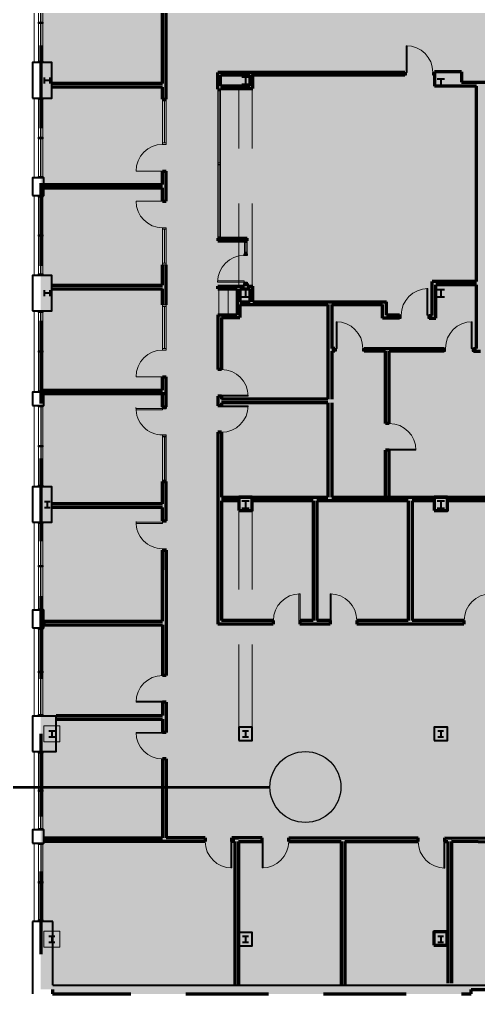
# Model space of a CAD drawing. Header units: inches. Extents: x -2124 to 6036, y -4479 to 801.
# Drawn here: x -30 to 591, y -2384 to -1068 of the extents above; entities that cross this region are included whole.
import ezdxf

# ---------------------------------------------------------------- set-up
doc = ezdxf.new("R2010")
doc.units = ezdxf.units.IN
doc.header["$MEASUREMENT"] = 0
doc.linetypes.add('DGN Style 2', pattern=[186.341636, 111.804981, -74.536654])
for name, color, linetype, lineweight in [('A-ANNO-NOTE', 4, 'Continuous', 30), ('a-bp-02N-_-03S - A-COLS', 2, 'Continuous', 70), ('a-bp-02N-_-03S - A-FLOR-LEVL', 30, 'Continuous', 13), ('a-bp-02N-_-03S - A-GLAZ', 2, 'Continuous', 0), ('a-bp-02N-_-03S - A-WALL-FULL', 6, 'Continuous', 70), ('a-fp-02N-_-03S - A-DOOR', 1, 'Continuous', 13), ('a-fp-02N-_-03S - A-FLOR-WDWK', 7, 'Continuous', 13), ('a-fp-02N-_-03S - A-GLAZ', 2, 'Continuous', 13), ('a-fp-02N-_-03S - A-WALL-FULL', 6, 'Continuous', 70)]:
    doc.layers.add(name, color=color, linetype=linetype, lineweight=lineweight)
doc.layers.add('A-AREA-TENANT 6', color=7, linetype='DGN Style 2', lineweight=80, true_color=0xb3ecff)
doc.layers.add('A-AREA-UNKNOWN', color=7, linetype='DGN Style 2', lineweight=80, true_color=0xff6b6e)

# ---------------------------------------------------------------- blocks, each defined once
blk = doc.blocks.new('COLUMN_1')
at = {"layer": 'a-bp-02N-_-03S - A-COLS', "linetype": 'Continuous', "lineweight": 40}
for p, q in [((-5, 5), (5, 5)), ((0, 5), (0, -5)), ((-5, -5), (5, -5))]:
    blk.add_line(p, q, dxfattribs=at)
blk = doc.blocks.new('W8_1')
at = {"layer": 'a-bp-02N-_-03S - A-COLS', "linetype": 'Continuous', "lineweight": 40}
for p, q in [((-4, 4), (4, 4)), ((0, -4), (0, 4)), ((-4, -4), (4, -4))]:
    blk.add_line(p, q, dxfattribs=at)
blk = doc.blocks.new('COLCOV_1')
at = {"layer": 'a-fp-02N-_-03S - A-WALL-FULL', "linetype": 'Continuous', "lineweight": 40, "flags": 128}
blk.add_lwpolyline([(-9, -9), (9, -9), (9, 9), (-9, 9), (-9, -9)], close=True, dxfattribs=at)

msp = doc.modelspace()

# ---------------------------------------------------------------- hatches: boundary and pattern name
at = {"layer": 'A-ANNO-NOTE'}
h = msp.add_hatch(color=251, dxfattribs=at)
edge = h.paths.add_edge_path()
edge.add_arc((357, -2106.9), 48, 0, 360)
at = {"layer": 'A-AREA-TENANT 6'}
msp.add_hatch(color=256, dxfattribs=at).paths.add_polyline_path([(1430.2, -2386.9), (1587.1, -2386.9), (1587.1, -2306.6), (1592.1, -2306.6), (1592.1, -1732.9), (1610, -1732.9), (1610, -1273.8), (2117.7, -1273.8), (2117.7, -677.1), (1161.9, -677.1), (1161.9, -978.9), (1080, -978.9), (1080, -1064.4), (960.2, -1064.4), (960.2, -989.9), (797.4, -989.9), (797.4, -594.1), (998, -594.1), (998, -581.9), (954.9, -581.9), (954.9, -343.6), (1074.9, -343.6), (1074.9, 4.9), (1062, 4.9), (1062, -58.1), (1010.8, -113.5), (865.2, -113.6), (805, -48.3), (805, -3.4), (-1, -3.4), (-1, -2380.8), (811.6, -1726.4), (812.9, -1607.6), (954.9, -1608.5), (954.9, -1726.4), (811.6, -1726.4), (-1, -2380.8), (15, -2380.8), (15, -2386.9), (581, -2386.9), (581, -2381.1), (835, -2381.1), (835, -2263.9), (1067, -2263.9), (1067, -2381.1), (1430.2, -2381)])

# ---------------------------------------------------------------- linework, layer by layer
at = {"layer": 'A-ANNO-NOTE', "lineweight": 53}
msp.add_line((-261.4, -2106.9), (309, -2106.9), dxfattribs=at)
at = {"layer": 'A-ANNO-NOTE'}
msp.add_circle((357, -2106.9), 48, dxfattribs=at)
at = {"layer": 'A-AREA-UNKNOWN', "color": 1, "true_color": 0xff1216, "flags": 128}
msp.add_lwpolyline([(15, -2380.8), (15, -2386.9), (581, -2386.9), (581, -2381.1), (835, -2381.1), (1067, -2381.1), (1430.2, -2381), (1430.2, -2386.9), (1587.1, -2386.9), (1587.1, -2306.6), (1592.1, -2306.6), (1592.1, -1828.3), (1592.1, -1732.9), (1610, -1732.9), (1610, -1273.8), (2405.8, -1273.8), (2405.8, -1283.2), (2613.1, -1283.2), (2613.1, -1289), (2775.9, -1289), (2775.9, -776), (2775.9, -704), (2644.2, -704), (2644.2, -263.5), (2774.8, -263.5), (2775.6, -58.3), (2739.6, -58.3), (2739.6, -30.1), (2339.7, -30.1), (2339.7, 6.7), (1578, 6.7), (1578, 5.6), (1062, 4.9), (1062, -58.1), (1045.2, -76.2), (1010.8, -113.5), (865.2, -113.6), (805, -48.3), (805, -3.4), (-1, -3.4), (-1, -2380.8), (15, -2380.8)], close=True, dxfattribs=at)
at = {"layer": 'a-bp-02N-_-03S - A-COLS', "linetype": 'DGN Style 2', "lineweight": 0, "flags": 128}
for points in [[(3, -2023.9), (3, -2045.9), (25, -2045.9), (25, -2023.9), (3, -2023.9)], [(3, -2301.9), (3, -2323.9), (25, -2323.9), (25, -2301.9), (3, -2301.9)]]:
    msp.add_lwpolyline(points, close=True, dxfattribs=at)
at = {"layer": 'a-bp-02N-_-03S - A-FLOR-LEVL', "linetype": 'Continuous'}
for p, q in [((-10, -1126.4), (-10, -1018.4)), ((-10, -1282.4), (-10, -1174.4)), ((-10, -1414.4), (-10, -1306.4)), ((-10, -1572.4), (-10, -1462.4)), ((-10, -1590.4), (-10, -1700.4)), ((-10, -1867.6), (-10, -1748.4)), ((-10, -2010.9), (-10, -1891.6)), ((-10, -2164.9), (-10, -2058.9)), ((-10, -2182.9), (-10, -2288.9))]:
    msp.add_line(p, q, dxfattribs=at)
at = {"layer": 'a-bp-02N-_-03S - A-GLAZ', "linetype": 'Continuous', "lineweight": 0}
for p, q in [((-4, -1126.4), (-4, -1018.4)), ((2, -1126.4), (2, -1018.4)), ((-4, -1071.4), (2, -1071.4)), ((-4, -1073.4), (2, -1073.4)), ((2, -1124.4), (-4, -1124.4)), ((-4, -1282.4), (-4, -1174.4)), ((2, -1176.4), (-4, -1176.4)), ((2, -1282.4), (2, -1174.4)), ((-4, -1227.4), (2, -1227.4)), ((-4, -1229.4), (2, -1229.4)), ((2, -1280.4), (-4, -1280.4)), ((-4, -1414.4), (-4, -1306.4)), ((2, -1308.4), (-4, -1308.4)), ((2, -1414.4), (2, -1306.4)), ((-4, -1359.4), (2, -1359.4)), ((-4, -1361.4), (2, -1361.4)), ((2, -1412.4), (-4, -1412.4)), ((-4, -1572.4), (-4, -1462.4)), ((2, -1464.4), (-4, -1464.4)), ((2, -1572.4), (2, -1462.4)), ((-4, -1516.4), (2, -1516.4)), ((-4, -1518.4), (2, -1518.4)), ((2, -1570.4), (-4, -1570.4)), ((-4, -1590.4), (-4, -1700.4)), ((2, -1590.4), (2, -1700.4)), ((2, -1592.4), (-4, -1592.4)), ((-4, -1644.4), (2, -1644.4)), ((-4, -1646.4), (2, -1646.4)), ((2, -1698.4), (-4, -1698.4)), ((-4, -1867.6), (-4, -1748.4)), ((2, -1867.6), (2, -1748.4)), ((2, -1750.4), (-4, -1750.4)), ((-4, -1807), (2, -1807)), ((-4, -1809), (2, -1809)), ((2, -1865.6), (-4, -1865.6)), ((-4, -2010.9), (-4, -1891.6)), ((2, -1893.6), (-4, -1893.6)), ((2, -2010.9), (2, -1891.6)), ((-4, -1950.3), (2, -1950.3)), ((-4, -1952.3), (2, -1952.3)), ((2, -2008.9), (-4, -2008.9)), ((-4, -2164.9), (-4, -2058.9)), ((2, -2060.9), (-4, -2060.9)), ((2, -2164.9), (2, -2058.9)), ((-4, -2110.9), (2, -2110.9)), ((-4, -2112.9), (2, -2112.9)), ((2, -2162.9), (-4, -2162.9)), ((-4, -2182.9), (-4, -2288.9)), ((2, -2182.9), (2, -2288.9)), ((2, -2184.9), (-4, -2184.9)), ((-4, -2234.9), (2, -2234.9)), ((-4, -2236.9), (2, -2236.9))]:
    msp.add_line(p, q, dxfattribs=at)
at = {"layer": 'a-bp-02N-_-03S - A-GLAZ', "linetype": 'Continuous', "lineweight": 30}
for p, q in [((-1, -1071.4), (-1, -1020.4)), ((-1, -1124.4), (-1, -1073.4)), ((-1, -1227.4), (-1, -1176.4)), ((-1, -1280.4), (-1, -1229.4)), ((-1, -1359.4), (-1, -1308.4)), ((-1, -1412.4), (-1, -1361.4)), ((-1, -1516.4), (-1, -1464.4)), ((-1, -1570.4), (-1, -1518.4)), ((-1, -1592.4), (-1, -1644.4)), ((-1, -1646.4), (-1, -1698.4)), ((-1, -1807), (-1, -1750.4)), ((-1, -1865.6), (-1, -1809)), ((-1, -1950.3), (-1, -1893.6)), ((-1, -2008.9), (-1, -1952.3)), ((-1, -2110.9), (-1, -2060.9)), ((-1, -2162.9), (-1, -2112.9)), ((-1, -2184.9), (-1, -2234.9)), ((-1, -2236.9), (-1, -2286.9))]:
    msp.add_line(p, q, dxfattribs=at)
at = {"layer": 'a-bp-02N-_-03S - A-GLAZ', "lineweight": 30}
msp.add_line((2, -2286.9), (-4, -2286.9), dxfattribs=at)
at = {"layer": 'a-bp-02N-_-03S - A-GLAZ', "lineweight": 30, "flags": 128}
for points in [[(-4, -1071.4), (2, -1071.4), (2, -1073.4), (-4, -1073.4), (-4, -1071.4)], [(-4, -1124.4), (2, -1124.4), (2, -1126.4), (-4, -1126.4), (-4, -1124.4)], [(-4, -1174.4), (2, -1174.4), (2, -1176.4), (-4, -1176.4), (-4, -1174.4)], [(-4, -1227.4), (2, -1227.4), (2, -1229.4), (-4, -1229.4), (-4, -1227.4)], [(-4, -1280.4), (2, -1280.4), (2, -1282.4), (-4, -1282.4), (-4, -1280.4)], [(-4, -1306.4), (2, -1306.4), (2, -1308.4), (-4, -1308.4), (-4, -1306.4)], [(-4, -1359.4), (2, -1359.4), (2, -1361.4), (-4, -1361.4), (-4, -1359.4)], [(-4, -1412.4), (2, -1412.4), (2, -1414.4), (-4, -1414.4), (-4, -1412.4)], [(-4, -1462.4), (2, -1462.4), (2, -1464.4), (-4, -1464.4), (-4, -1462.4)], [(-4, -1516.4), (2, -1516.4), (2, -1518.4), (-4, -1518.4), (-4, -1516.4)], [(-4, -1570.4), (2, -1570.4), (2, -1572.4), (-4, -1572.4), (-4, -1570.4)], [(-4, -1590.4), (2, -1590.4), (2, -1592.4), (-4, -1592.4), (-4, -1590.4)], [(-4, -1644.4), (2, -1644.4), (2, -1646.4), (-4, -1646.4), (-4, -1644.4)], [(-4, -1698.4), (2, -1698.4), (2, -1700.4), (-4, -1700.4), (-4, -1698.4)], [(-4, -1748.4), (2, -1748.4), (2, -1750.4), (-4, -1750.4), (-4, -1748.4)], [(-4, -1807), (2, -1807), (2, -1809), (-4, -1809), (-4, -1807)], [(-4, -1865.6), (2, -1865.6), (2, -1867.6), (-4, -1867.6), (-4, -1865.6)], [(-4, -1891.6), (2, -1891.6), (2, -1893.6), (-4, -1893.6), (-4, -1891.6)], [(-4, -1950.3), (2, -1950.3), (2, -1952.3), (-4, -1952.3), (-4, -1950.3)], [(-4, -2008.9), (2, -2008.9), (2, -2010.9), (-4, -2010.9), (-4, -2008.9)], [(-4, -2058.9), (2, -2058.9), (2, -2060.9), (-4, -2060.9), (-4, -2058.9)], [(-4, -2110.9), (2, -2110.9), (2, -2112.9), (-4, -2112.9), (-4, -2110.9)], [(-4, -2162.9), (2, -2162.9), (2, -2164.9), (-4, -2164.9), (-4, -2162.9)], [(-4, -2182.9), (2, -2182.9), (2, -2184.9), (-4, -2184.9), (-4, -2182.9)], [(-4, -2234.9), (2, -2234.9), (2, -2236.9), (-4, -2236.9), (-4, -2234.9)], [(-4, -2286.9), (2, -2286.9), (2, -2288.9), (-4, -2288.9), (-4, -2286.9)]]:
    msp.add_lwpolyline(points, close=True, dxfattribs=at)
at = {"layer": 'a-bp-02N-_-03S - A-WALL-FULL', "linetype": 'DGN Style 2', "lineweight": 13}
for p, q in [((267, -1428.9), (267, -1161.4)), ((285, -1428.9), (285, -1161.4)), ((267, -2025.9), (267, -1733.4)), ((285, -2025.9), (285, -1733.4))]:
    msp.add_line(p, q, dxfattribs=at)
at = {"layer": 'a-bp-02N-_-03S - A-WALL-FULL', "linetype": 'Continuous', "lineweight": 40}
for p, q in [((-12, -2288.9), (-12, -2386.9)), ((15.5, -2288.9), (-12, -2288.9)), ((15.5, -2374.9), (15.5, -2288.9))]:
    msp.add_line(p, q, dxfattribs=at)
at = {"layer": 'a-bp-02N-_-03S - A-WALL-FULL', "linetype": 'Continuous', "lineweight": 40, "flags": 128}
for points in [[(-12, -1174.4), (14, -1174.4), (14, -1126.4), (-12, -1126.4), (-12, -1174.4)], [(-12, -1306.4), (3, -1306.4), (3, -1282.4), (-12, -1282.4), (-12, -1306.4)], [(-12, -1462.4), (14, -1462.4), (14, -1414.4), (-12, -1414.4), (-12, -1462.4)], [(-12, -1590.4), (3, -1590.4), (3, -1572.4), (-12, -1572.4), (-12, -1590.4)], [(-12, -1748.4), (14, -1748.4), (14, -1700.4), (-12, -1700.4), (-12, -1748.4)], [(-12, -1891.6), (3, -1891.6), (3, -1867.6), (-12, -1867.6), (-12, -1891.6)], [(-12, -2058.9), (20.1, -2058.9), (20.1, -2010.9), (-12, -2010.9), (-12, -2058.9)], [(-12, -2182.9), (3, -2182.9), (3, -2164.9), (-12, -2164.9), (-12, -2182.9)]]:
    msp.add_lwpolyline(points, close=True, dxfattribs=at)
msp.add_lwpolyline([(15.5, -2374.9), (1578, -2374.9), (1578, -2344.4)], dxfattribs=at)
at = {"layer": 'a-fp-02N-_-03S - A-DOOR'}
for p, q in [((493.4, -1139.5), (493.4, -1103.5)), ((493.4, -1103.5), (494.7, -1103.5)), ((494.7, -1103.5), (494.7, -1139.5)), ((494.7, -1139.5), (493.4, -1139.5)), ((163.9, -1273.1), (127.9, -1273.1)), ((163.9, -1313.9), (127.9, -1313.9)), ((163.9, -1551.5), (127.9, -1551.5)), ((163.8, -1594.4), (127.8, -1594.4)), ((163.8, -1596.2), (127.8, -1596.2)), ((163.8, -1594.4), (163.8, -1596.2)), ((163.9, -1748.4), (127.9, -1748.4)), ((127.9, -1748.4), (127.9, -1750.2)), ((163.9, -1748.4), (163.9, -1746.4)), ((163.9, -1748.4), (168.9, -1748.4)), ((163.9, -1748.4), (163.9, -1750.2)), ((168.9, -1746.4), (168.9, -1748.4)), ((163.9, -1750.2), (127.9, -1750.2)), ((163.9, -1784.4), (168.9, -1784.4)), ((163.9, -1786.4), (163.9, -1784.4)), ((168.9, -1786.4), (168.9, -1784.4))]:
    msp.add_line(p, q, dxfattribs=at)
at = {"layer": 'a-fp-02N-_-03S - A-DOOR', "flags": 128}
for points in [[(274.3, -1421.9), (274.3, -1423.3), (238.3, -1423.3), (238.3, -1421.9), (274.3, -1421.9)], [(521.1, -1468.3), (522.5, -1468.3), (522.5, -1432.3), (521.1, -1432.3), (521.1, -1468.3)], [(400, -1513.1), (398.6, -1513.1), (398.6, -1477.1), (400, -1477.1), (400, -1513.1)], [(581.1, -1513.1), (582.5, -1513.1), (582.5, -1477.1), (581.1, -1477.1), (581.1, -1513.1)], [(243.5, -1576.3), (243.5, -1577.7), (279.5, -1577.7), (279.5, -1576.3), (243.5, -1576.3)], [(243.5, -1592.1), (243.5, -1590.7), (279.5, -1590.7), (279.5, -1592.1), (243.5, -1592.1)], [(470.5, -1649.5), (470.5, -1650.9), (506.5, -1650.9), (506.5, -1649.5), (470.5, -1649.5)], [(348.3, -1881.5), (349.7, -1881.5), (349.7, -1845.5), (348.3, -1845.5), (348.3, -1881.5)], [(391.9, -1881.5), (390.6, -1881.5), (390.6, -1845.5), (391.9, -1845.5), (391.9, -1881.5)], [(163.9, -1990.6), (163.9, -1992), (127.9, -1992), (127.9, -1990.6), (163.9, -1990.6)], [(163.9, -2034.2), (163.9, -2032.9), (127.9, -2032.9), (127.9, -2034.2), (163.9, -2034.2)], [(256.2, -2180.5), (257.5, -2180.5), (257.5, -2216.5), (256.2, -2216.5), (256.2, -2180.5)], [(299.8, -2180.5), (298.4, -2180.5), (298.4, -2216.5), (299.8, -2216.5), (299.8, -2180.5)], [(544.2, -2180.6), (545.5, -2180.6), (545.5, -2216.6), (544.2, -2216.6), (544.2, -2180.6)]]:
    msp.add_lwpolyline(points, close=True, dxfattribs=at)
at = {"layer": 'a-fp-02N-_-03S - A-DOOR', "lineweight": 0}
for centre, start, end in [((493.4, -1139.5), 0, 90), ((274.3, -1423.3), 90, 180), ((398.6, -1513.1), 0, 90), ((243.5, -1577.7), 360, 90), ((243.5, -1590.7), 270, 0), ((470.5, -1650.9), 360, 90), ((349.7, -1881.5), 90, 180), ((390.6, -1881.5), 0, 90), ((607.7, -1881.5), 90, 180), ((163.9, -1992), 90, 180), ((163.9, -2032.9), 180, 270), ((257.5, -2180.5), 180, 270), ((298.4, -2180.5), 270, 360), ((545.5, -2180.6), 180, 270)]:
    msp.add_arc(centre, 36, start, end, dxfattribs=at)
at = {"layer": 'a-fp-02N-_-03S - A-DOOR'}
for centre, start, end in [((163.9, -1273.1), 90, 180), ((163.9, -1313.9), 180, 270), ((163.9, -1551.5), 90, 180), ((163.8, -1594.4), 178.293, 270), ((163.9, -1748.4), 178.293, 270)]:
    msp.add_arc(centre, 36, start, end, dxfattribs=at)
at = {"layer": 'a-fp-02N-_-03S - A-DOOR', "lineweight": 0, "extrusion": (0, 0, -1)}
for centre in [(-522.5, -1468.3), (-582.5, -1513.1)]:
    msp.add_arc(centre, 36, 0, 90, dxfattribs=at)
at = {"layer": 'a-fp-02N-_-03S - A-FLOR-WDWK'}
msp.add_line((239.8, -1432.6), (239.8, -1467.8), dxfattribs=at)
at = {"layer": 'a-fp-02N-_-03S - A-FLOR-WDWK', "linetype": 'DGN Style 2', "lineweight": 0}
msp.add_line((252.5, -1432.6), (252.5, -1467.8), dxfattribs=at)
at = {"layer": 'a-fp-02N-_-03S - A-GLAZ', "lineweight": 30}
for p, q in [((491.4, -1143.5), (491.4, -1139.5)), ((491.4, -1139.5), (493.4, -1139.5)), ((493.4, -1143.5), (491.4, -1143.5)), ((493.4, -1139.5), (493.4, -1143.5)), ((529.4, -1143.5), (529.4, -1139.5)), ((529.4, -1139.5), (531.4, -1139.5)), ((531.4, -1143.5), (529.4, -1143.5)), ((238.5, -1162.1), (242.1, -1162.1)), ((238.5, -1164.1), (242.1, -1164.1)), ((238.5, -1262.1), (242.1, -1262.1)), ((238.5, -1264.1), (242.1, -1264.1)), ((238.5, -1362.1), (242.1, -1362.1)), ((238.5, -1364.1), (242.1, -1364.1)), ((274.5, -1367.7), (278.1, -1367.7)), ((278.1, -1369.7), (274.5, -1369.7)), ((278.1, -1383.3), (274.5, -1383.3)), ((278.1, -1385.3), (274.5, -1385.3)), ((278.1, -1385.3), (274.5, -1385.3)), ((163.8, -1594.4), (163.8, -1592.4)), ((163.8, -1594.4), (168.8, -1594.4)), ((168.8, -1592.4), (168.8, -1594.4)), ((163.8, -1630.4), (168.8, -1630.4)), ((163.9, -1632.4), (168.8, -1632.4)), ((166.4, -1632.4), (166.4, -1691.5)), ((163.8, -1691.5), (168.8, -1691.5))]:
    msp.add_line(p, q, dxfattribs=at)
at = {"layer": 'a-fp-02N-_-03S - A-GLAZ'}
for p, q in [((238.5, -1162.1), (238.5, -1364.1)), ((240.3, -1164.1), (240.3, -1262.1)), ((242.1, -1162.1), (242.1, -1364.1)), ((163.9, -1175.9), (168.8, -1175.9)), ((163.9, -1177.9), (168.8, -1177.9)), ((166.4, -1177.9), (166.4, -1235.1)), ((163.9, -1235.1), (168.8, -1235.1)), ((240.3, -1264.1), (240.3, -1362.1)), ((163.9, -1351.9), (168.8, -1351.9)), ((166.4, -1397.9), (166.4, -1351.9)), ((274.5, -1367.7), (274.5, -1385.3)), ((278.1, -1367.7), (278.1, -1385.3)), ((276.3, -1383.3), (276.3, -1369.7)), ((163.9, -1397.9), (168.8, -1397.9)), ((163.9, -1399.9), (168.8, -1399.9)), ((163.9, -1454.4), (163.9, -1515.5)), ((163.9, -1454.4), (168.8, -1454.4)), ((163.9, -1456.4), (168.8, -1456.4)), ((166.4, -1456.4), (166.4, -1513.5)), ((168.8, -1454.4), (168.8, -1515.5)), ((163.9, -1513.5), (168.8, -1513.5)), ((163.9, -1515.5), (168.8, -1515.5)), ((163.8, -1693.5), (163.8, -1630.4)), ((168.8, -1693.5), (168.8, -1630.4))]:
    msp.add_line(p, q, dxfattribs=at)
at = {"layer": 'a-fp-02N-_-03S - A-GLAZ', "flags": 128}
for points in [[(163.9, -1175.9), (168.8, -1175.9), (168.8, -1237.1), (163.9, -1237.1), (163.9, -1175.9)], [(168.8, -1399.9), (163.9, -1399.9), (163.9, -1349.9), (168.8, -1349.9), (168.8, -1399.9)]]:
    msp.add_lwpolyline(points, close=True, dxfattribs=at)
at = {"layer": 'a-fp-02N-_-03S - A-GLAZ', "lineweight": 30, "flags": 128}
for points in [[(278.3, -1385.3), (278.3, -1387.3), (274.3, -1387.3), (274.3, -1385.3), (278.3, -1385.3)], [(278.3, -1423.3), (278.3, -1425.3), (274.3, -1425.3), (274.3, -1423.3), (278.3, -1423.3)], [(484.5, -1472.3), (486.5, -1472.3), (486.5, -1468.3), (484.5, -1468.3), (484.5, -1472.3)], [(436.6, -1517.1), (434.6, -1517.1), (434.6, -1513.1), (436.6, -1513.1), (436.6, -1517.1)], [(544.5, -1517.1), (546.5, -1517.1), (546.5, -1513.1), (544.5, -1513.1), (544.5, -1517.1)]]:
    msp.add_lwpolyline(points, close=True, dxfattribs=at)
for points in [[(522.5, -1472.3), (524.5, -1472.3), (524.5, -1468.3), (522.5, -1468.3), (522.5, -1472.3)], [(398.6, -1517.1), (396.6, -1517.1), (396.6, -1513.1), (398.6, -1513.1), (398.6, -1517.1)], [(582.5, -1517.1), (584.5, -1517.1), (584.5, -1513.1), (582.5, -1513.1), (582.5, -1517.1)]]:
    msp.add_lwpolyline(points, dxfattribs=at)
at = {"layer": 'a-fp-02N-_-03S - A-WALL-FULL'}
for p, q in [((163.9, -1154.6), (163.9, -1052.4)), ((168.8, -1154.6), (168.8, -1052.4)), ((238.5, -1162.1), (238.5, -1139.7)), ((491.4, -1139.7), (238.5, -1139.7)), ((282.5, -1143.3), (242.1, -1143.3)), ((242.1, -1157.8), (242.1, -1143.3)), ((282.5, -1157.8), (282.5, -1143.3)), ((286.1, -1161.4), (286.1, -1143.3)), ((491.4, -1143.3), (286.1, -1143.3)), ((491.4, -1139.7), (491.4, -1143.3)), ((531.4, -1139), (531.4, -1158.4)), ((568.1, -1139), (531.4, -1139)), ((568.1, -1139), (568.1, -1153)), ((163.9, -1154.6), (13.9, -1154.6)), ((168.8, -1175.9), (168.8, -1154.6)), ((242.1, -1157.8), (282.5, -1157.8)), ((568.1, -1153), (762.4, -1153)), ((163.9, -1159.5), (13.9, -1159.5)), ((163.9, -1175.9), (163.9, -1159.5)), ((242.1, -1162.1), (242.1, -1161.4)), ((242.1, -1161.4), (286.1, -1161.4)), ((588.5, -1158.4), (531.4, -1158.4)), ((588.5, -1422.4), (588.5, -1158.4)), ((163.9, -1175.9), (168.8, -1175.9)), ((163.9, -1291.1), (163.9, -1273.1)), ((163.9, -1273.1), (168.8, -1273.1)), ((168.8, -1313.9), (168.8, -1273.1)), ((2.9, -1291.1), (163.9, -1291.1)), ((2.9, -1295.9), (163.9, -1295.9)), ((163.9, -1313.9), (163.9, -1295.9)), ((163.9, -1313.9), (168.8, -1313.9)), ((238.5, -1364.1), (278.1, -1364.1)), ((238.5, -1364.1), (238.5, -1367.7)), ((238.5, -1367.7), (278.1, -1367.7)), ((278.1, -1367.7), (274.5, -1367.7)), ((278.1, -1367.7), (278.1, -1364.1)), ((163.9, -1427.5), (163.9, -1399.9)), ((168.8, -1454.4), (168.8, -1399.9)), ((13.9, -1427.5), (163.9, -1427.5)), ((13.9, -1432.4), (163.9, -1432.4)), ((163.9, -1454.4), (163.9, -1432.4)), ((238.5, -1428.9), (274.5, -1428.9)), ((238.5, -1432.6), (238.5, -1428.9)), ((238.5, -1432.6), (264.5, -1432.6)), ((264.5, -1432.6), (264.5, -1467.8)), ((268.1, -1432.6), (268.1, -1450.3)), ((268.1, -1432.6), (282.5, -1432.6)), ((278.1, -1425.3), (274.5, -1425.3)), ((274.5, -1425.3), (274.5, -1428.9)), ((278.1, -1425.3), (278.1, -1428.9)), ((278.1, -1428.9), (286.1, -1428.9)), ((282.5, -1450.3), (282.5, -1432.6)), ((286.1, -1450.3), (286.1, -1428.9)), ((588.5, -1422.4), (528.5, -1422.4)), ((588.5, -1427.3), (533.5, -1427.3)), ((533.5, -1472.3), (533.5, -1427.3)), ((588.5, -1513.3), (588.5, -1427.3)), ((268.1, -1450.3), (282.5, -1450.3)), ((268.1, -1453.9), (387.5, -1453.9)), ((268.1, -1453.9), (268.1, -1471.4)), ((286.1, -1450.3), (466.5, -1450.3)), ((387.5, -1453.9), (387.5, -1581.7)), ((392.6, -1453.9), (392.6, -1513.3)), ((392.6, -1453.9), (461.5, -1453.9)), ((238.6, -1467.8), (264.5, -1467.8)), ((238.6, -1467.8), (238.6, -1541.7)), ((243.5, -1471.4), (268.1, -1471.4)), ((243.5, -1471.4), (243.5, -1541.7)), ((484.5, -1472.3), (484.5, -1468.5)), ((524.5, -1472.1), (524.5, -1468.5)), ((524.5, -1468.5), (528.5, -1468.5)), ((396.6, -1513.3), (392.6, -1513.3)), ((392.6, -1517.1), (392.6, -1581.7)), ((396.6, -1516.9), (396.6, -1513.3)), ((436.6, -1517.1), (436.6, -1513.3)), ((465.5, -1614.9), (465.5, -1517.1)), ((470.5, -1614.9), (470.5, -1517.1)), ((544.5, -1517.1), (544.5, -1513.3)), ((584.5, -1516.9), (584.5, -1513.3)), ((584.5, -1513.3), (588.5, -1513.3)), ((163.9, -1569.5), (163.9, -1551.5)), ((163.9, -1551.5), (168.8, -1551.5)), ((168.8, -1574.4), (168.8, -1551.5)), ((243.5, -1541.7), (238.6, -1541.7)), ((2.9, -1569.5), (163.9, -1569.5)), ((2.9, -1574.4), (168.8, -1574.4)), ((163.8, -1574.4), (168.8, -1574.4)), ((163.8, -1592.4), (163.8, -1574.4)), ((168.8, -1592.4), (168.8, -1574.4)), ((243.5, -1577.7), (238.6, -1577.7)), ((238.6, -1577.7), (238.6, -1590.7)), ((243.5, -1577.7), (243.5, -1581.7)), ((243.5, -1590.7), (238.6, -1590.7)), ((387.5, -1581.7), (243.5, -1581.7)), ((387.5, -1586.7), (243.5, -1586.7)), ((243.5, -1586.7), (243.5, -1590.7)), ((387.5, -1586.7), (387.5, -1714.5)), ((392.6, -1586.7), (392.6, -1714.5)), ((163.8, -1592.4), (168.8, -1592.4)), ((470.5, -1614.9), (465.5, -1614.9)), ((243.5, -1626.7), (238.6, -1626.7)), ((238.6, -1626.7), (238.6, -1886.5)), ((243.5, -1626.7), (243.5, -1714.5)), ((470.5, -1650.9), (465.5, -1650.9)), ((465.5, -1714.5), (465.5, -1650.9)), ((470.5, -1659.9), (470.5, -1650.9)), ((470.5, -1714.5), (470.5, -1650.9)), ((163.8, -1723.5), (163.8, -1693.5)), ((163.8, -1693.5), (168.8, -1693.5)), ((168.8, -1723.5), (168.8, -1693.5)), ((163.8, -1723.5), (13.9, -1723.5)), ((168.8, -1746.4), (168.8, -1723.5)), ((243.5, -1714.5), (387.5, -1714.5)), ((243.5, -1719.5), (243.5, -1737.5)), ((266.9, -1719.5), (243.5, -1719.5)), ((367.4, -1719.5), (284.9, -1719.5)), ((367.4, -1719.5), (367.4, -1881.5)), ((372.6, -1719.5), (372.6, -1881.5)), ((496.2, -1719.5), (372.6, -1719.5)), ((392.6, -1714.5), (773.9, -1714.5)), ((496.2, -1719.5), (496.2, -1881.5)), ((501.3, -1719.5), (501.3, -1881.5)), ((531, -1719.5), (501.3, -1719.5)), ((625.4, -1719.5), (549, -1719.5)), ((163.9, -1728.4), (13.9, -1728.4)), ((163.9, -1746.4), (163.9, -1728.4)), ((163.9, -1746.4), (168.9, -1746.4)), ((243.5, -1737.5), (243.5, -1881.5)), ((163.9, -1812.8), (163.9, -1786.4)), ((163.9, -1882.5), (163.9, -1786.4)), ((169.3, -1786.4), (163.9, -1786.4)), ((164.3, -1786.4), (169.3, -1786.4)), ((168.8, -1812.8), (168.8, -1786.4)), ((168.8, -1786.4), (168.8, -1956)), ((313.6, -1881.5), (243.5, -1881.5)), ((313.6, -1881.5), (313.6, -1886.5)), ((349.6, -1881.5), (349.6, -1886.5)), ((367.4, -1881.5), (349.6, -1881.5)), ((390.6, -1881.5), (372.6, -1881.5)), ((390.6, -1881.5), (390.6, -1886.5)), ((426.6, -1881.5), (426.6, -1886.5)), ((496.2, -1881.5), (426.6, -1881.5)), ((571.5, -1881.5), (501.3, -1881.5)), ((571.5, -1881.5), (571.5, -1886.5)), ((3, -1882.5), (163.9, -1882.5)), ((3, -1882.5), (3, -1887.5)), ((3, -1887.5), (163.9, -1887.5)), ((163.9, -1887.5), (163.9, -1956)), ((313.6, -1886.5), (238.6, -1886.5)), ((390.6, -1886.5), (349.6, -1886.5)), ((571.5, -1886.5), (426.6, -1886.5)), ((168.8, -1956), (163.9, -1956)), ((163.9, -1992), (163.9, -2010)), ((168.8, -1992), (163.9, -1992)), ((168.8, -1992), (168.8, -2032.9)), ((19.9, -2010), (163.9, -2010)), ((19.9, -2014.9), (163.9, -2014.9)), ((163.9, -2014.9), (163.9, -2032.9)), ((168.8, -2032.9), (163.9, -2032.9)), ((168.8, -2068.9), (163.9, -2068.9)), ((163.9, -2068.9), (163.9, -2175.6)), ((168.8, -2068.9), (168.8, -2175.6)), ((2.9, -2175.6), (163.9, -2175.6)), ((221.5, -2180.5), (3, -2180.5)), ((221.5, -2175.6), (168.8, -2175.6)), ((221.5, -2175.6), (221.5, -2180.5)), ((257.5, -2180.5), (257.5, -2175.6)), ((257.5, -2175.6), (266.4, -2175.6)), ((298.4, -2175.6), (257.5, -2175.6)), ((261.5, -2180.5), (257.5, -2180.5)), ((261.5, -2180.5), (261.5, -2374.9)), ((266.4, -2180.5), (266.4, -2374.9)), ((266.4, -2180.5), (298.4, -2180.5)), ((298.4, -2180.5), (298.4, -2175.6)), ((334.4, -2180.5), (334.4, -2175.6)), ((334.4, -2175.7), (509.5, -2175.8)), ((334.4, -2180.5), (405.5, -2180.6)), ((405.5, -2180.5), (405.5, -2374.9)), ((410.4, -2180.5), (410.4, -2374.9)), ((410.4, -2180.6), (509.5, -2180.6)), ((509.5, -2180.6), (509.5, -2175.8)), ((545.5, -2175.8), (628.4, -2176.3)), ((545.5, -2180.8), (545.5, -2175.8)), ((549.5, -2180.5), (549.5, -2372.5)), ((554.4, -2180.5), (554.4, -2372.5)), ((530.9, -2321), (535.9, -2321))]:
    msp.add_line(p, q, dxfattribs=at)
at = {"layer": 'a-fp-02N-_-03S - A-WALL-FULL', "linetype": 'Continuous'}
for p, q in [((528.5, -1468.5), (528.5, -1422.4)), ((461.5, -1472.3), (461.5, -1453.9)), ((466.5, -1468.3), (466.5, -1450.3)), ((484.5, -1472.3), (461.5, -1472.3)), ((484.5, -1468.3), (466.5, -1468.3)), ((524.5, -1472.3), (533.5, -1472.3)), ((396.6, -1517.1), (392.6, -1517.1)), ((436.6, -1513.3), (544.5, -1513.3)), ((465.5, -1517.1), (436.6, -1517.1)), ((544.5, -1517.1), (470.5, -1517.1)), ((584.5, -1517.1), (593.9, -1517.1)), ((545.5, -2180.6), (549.5, -2180.5)), ((554.4, -2180.4), (628.4, -2181.1))]:
    msp.add_line(p, q, dxfattribs=at)
at = {"layer": 'a-fp-02N-_-03S - A-WALL-FULL', "flags": 128}
for points in [[(266.9, -1732.5), (284.9, -1732.5), (284.9, -1714.5), (266.9, -1714.5), (266.9, -1732.5)], [(531, -1732.5), (549, -1732.5), (549, -1714.5), (531, -1714.5), (531, -1732.5)], [(530.9, -2321), (548.9, -2321), (548.9, -2303), (530.9, -2303), (530.9, -2321)]]:
    msp.add_lwpolyline(points, close=True, dxfattribs=at)
at = {"layer": 'a-fp-02N-_-03S - A-WALL-FULL'}
msp.add_point((286.1, -1143.3), dxfattribs=at)

# ---------------------------------------------------------------- block references
at = {"layer": 'a-bp-02N-_-03S - A-COLS', "linetype": 'Continuous', "lineweight": 40, "rotation": 90}
for p in [(8, -1150.4), (8, -1438.4)]:
    msp.add_blockref('W8_1', p, dxfattribs=at)
at = {"layer": 'a-bp-02N-_-03S - A-COLS', "linetype": 'Continuous', "lineweight": 40}
for name, p in [('COLUMN_1', (276, -1150.4)), ('COLUMN_1', (540.1, -1153.4)), ('COLUMN_1', (276, -1438.4)), ('COLUMN_1', (540, -1438.4)), ('W8_1', (8, -1724.4)), ('COLUMN_1', (276, -1724.4)), ('COLUMN_1', (540, -1724.4))]:
    msp.add_blockref(name, p, dxfattribs=at)
at = {"layer": 'a-bp-02N-_-03S - A-COLS', "linetype": 'Continuous', "lineweight": 40, "xscale": 0.7999981373516866, "yscale": 0.7999981373516866, "zscale": 0.7999981373516866}
for p in [(14, -2034.9), (276, -2034.9), (540, -2034.9), (14, -2312.9), (276, -2312.9), (540, -2312.9)]:
    msp.add_blockref('COLUMN_1', p, dxfattribs=at)
at = {"layer": 'a-fp-02N-_-03S - A-WALL-FULL', "linetype": 'Continuous', "lineweight": 40}
for p in [(276, -2034.9), (540, -2034.9), (276, -2312.9)]:
    msp.add_blockref('COLCOV_1', p, dxfattribs=at)

doc.saveas('drawing.dxf')
